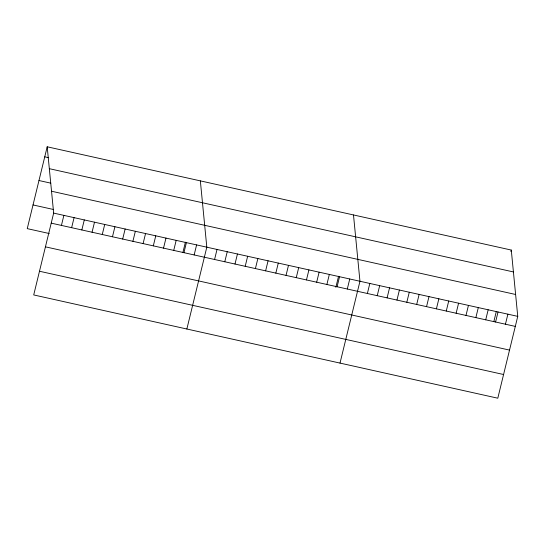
<?xml version="1.0" encoding="UTF-8"?>
<svg xmlns="http://www.w3.org/2000/svg" width="545" height="545" viewBox="0 0 545 545"><rect width="100%" height="100%" fill="white"/><g stroke="black" fill="none" stroke-linecap="round" stroke-linejoin="round"><path stroke-width="0.82" d="M47.197 146.796L53.662 213.102L33.715 294.94L497.803 398.204L517.75 316.366L511.285 250.06L47.197 146.796L27.25 228.634L49.241 233.526M61.428 225.412L63.874 215.377M71.633 227.687L74.079 217.646M81.845 229.956L84.291 219.921M92.057 232.231L94.503 222.19M102.262 234.5L104.715 224.465M112.474 236.768L114.92 226.734M122.686 239.044L125.132 229.009M132.898 241.312L135.344 231.278M143.103 243.588L145.549 233.553M153.315 245.856L155.761 235.822M163.527 248.132L165.973 238.097M173.732 250.4L176.178 240.365M182.902 252.444L185.402 242.178M183.944 252.676L186.39 242.641M194.156 254.944L196.602 244.909M186.86 329.017L206.814 247.185L200.349 180.879M214.573 259.488L217.019 249.453M224.785 261.764L227.231 251.729M234.997 264.032L237.443 253.997M245.202 266.307L247.648 256.266M255.414 268.576L257.86 258.541M265.626 270.851L268.072 260.81M275.831 273.12L278.284 263.085M286.043 275.395L288.489 265.354M296.255 277.664L298.701 267.629M306.467 279.932L308.913 269.898M316.672 282.208L319.118 272.173M326.884 284.476L329.33 274.442M335.856 287.31L338.554 276.254M337.096 286.752L339.542 276.717M347.301 289.02L349.747 278.986M340.012 363.093L359.959 281.261L353.494 214.955M367.378 293.489L369.823 283.454M377.235 295.683L379.681 285.648M387.1 297.877L389.546 287.842M396.964 300.07L399.41 290.035M406.822 302.264L409.268 292.229M416.687 304.457L419.132 294.423M426.544 306.658L428.99 296.616M436.409 308.852L438.854 298.81M446.273 311.045L448.719 301.01M456.131 313.239L458.577 303.204M465.995 315.432L468.441 305.398M475.853 317.626L478.306 307.591M485.718 319.82L488.163 309.785M493.838 321.625L496.345 311.359M510.91 251.606L511.285 250.06M495.582 322.013L498.028 311.978M505.44 324.207L507.885 314.172M44.751 156.837L48.682 157.709M49.329 168.678L513.417 271.941M38.974 180.524L50.76 183.147M51.53 191.227L515.618 294.484M33.027 204.94L53.444 209.484M53.662 213.102L517.75 316.366M51.216 223.143L515.304 326.401M45.439 246.837L509.527 350.094M39.492 271.247L503.58 374.51"/></g></svg>
